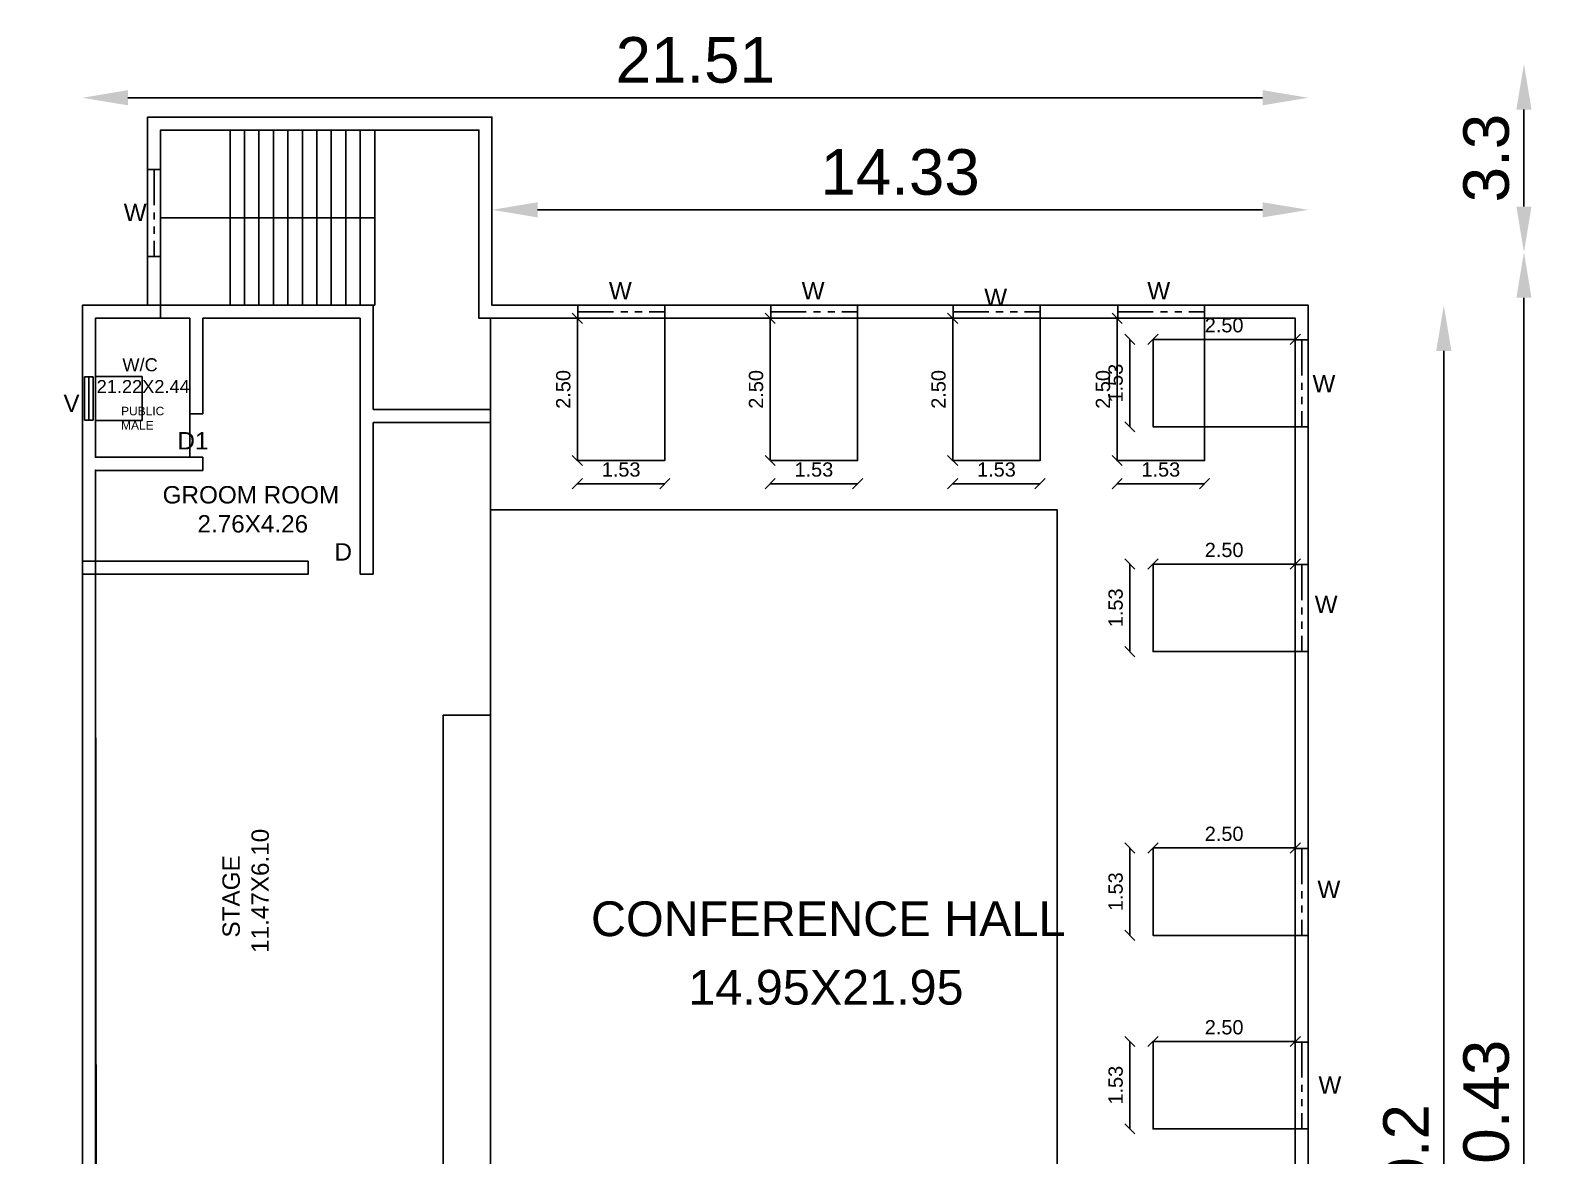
# Model space of a CAD drawing. Header units: metres. Extents: x 0 to 184, y 0 to 104.
# Drawn here: x 28.71 to 55.29, y 49.78 to 69.52 of the extents above; entities that cross this region are included whole.
import ezdxf

# ---------------------------------------------------------------- set-up
doc = ezdxf.new("R2010")
doc.units = ezdxf.units.M
doc.linetypes.add('ACAD_ISO08W100', pattern=[36, 24, -3, 6, -3])
doc.linetypes.add('PHANTOM2', pattern=[1.25, 0.625, -0.125, 0.125, -0.125, 0.125, -0.125])
for name, color, linetype in [('BLK_1_FLR_1_BLT_UP_AREA', 1, 'Continuous'), ('BLK_1_FLR_1_CARPET_AREA', 117, 'Continuous'), ('BLK_1_FLR_1_REGULAR_ROOM_1', 117, 'Continuous'), ('BLK_1_FLR_1_ROOM_1_LIGHT_VENTILATION_1', 140, 'Continuous'), ('BLK_1_FLR_1_WASH', 2, 'Continuous'), ('BLK_1_FLR_1_WATER_CLOSET', 213, 'Continuous'), ('SEATING_AREA', 1, 'Continuous')]:
    doc.layers.add(name, color=color, linetype=linetype)
doc.styles.get("Standard").update_dxf_attribs({"font": 'arial.ttf', "height": 0.35})
doc.dimstyles.new('ISO-25', dxfattribs={"dimtxt": 0.8, "dimasz": 0.8, "dimexe": 1.25, "dimexo": 0.625, "dimgap": 0.25, "dimtad": 1, "dimdsep": 46, "dimtxsty": 'Standard', "dimcen": 2.5, "dimse1": 1, "dimse2": 1, "dimadec": 0, "dimazin": 0, "dimtfac": 1, "dimtmove": 0, "dimatfit": 3, "dimfxl": 0, "dimarcsym": 0})
doc.dimstyles.new('SAR', dxfattribs={"dimtxt": 0.25, "dimasz": 0.18, "dimexe": 0.18, "dimexo": 0.0625, "dimgap": 0.12, "dimtad": 1, "dimzin": 0, "dimdsep": 46, "dimtxsty": 'Standard', "dimblk": 'OBLIQUE', "dimcen": 0.09, "dimse1": 1, "dimse2": 1, "dimadec": 0, "dimazin": 0, "dimtfac": 1, "dimtofl": 0, "dimtmove": 0, "dimatfit": 3, "dimldrblk": 'OBLIQUE', "dimfxl": 0, "dimtolj": 1, "dimtzin": 0, "dimarcsym": 0})

# ---------------------------------------------------------------- blocks, each defined once
blk = doc.blocks.new('_Oblique')
at = {"color": 0, "linetype": 'ByBlock', "lineweight": -2}
blk.add_line((-0.5, -0.5), (0.5, 0.5), dxfattribs=at)
blk = doc.blocks.new('*D29')
at = {"layer": 'BLK_1_FLR_1_ROOM_1_LIGHT_VENTILATION_1', "color": 0, "lineweight": -2}
blk.add_line((50.908, 64.098), (48.412, 64.098), dxfattribs=at)
at = {"layer": 'Defpoints', "color": 0}
for p in [(48.412, 64.098), (48.412, 64.098), (50.908, 64.098)]:
    blk.add_point(p, dxfattribs=at)
at = {"layer": 'BLK_1_FLR_1_ROOM_1_LIGHT_VENTILATION_1', "color": 0, "lineweight": -2, "xscale": 0.18, "yscale": 0.18, "zscale": 0.18, "rotation": 180}
blk.add_blockref('_Oblique', (48.412, 64.098), dxfattribs=at)
at = {"layer": 'BLK_1_FLR_1_ROOM_1_LIGHT_VENTILATION_1', "color": 0, "lineweight": -2, "xscale": 0.18, "yscale": 0.18, "zscale": 0.18}
blk.add_blockref('_Oblique', (50.908, 64.098), dxfattribs=at)
at = {"layer": 'BLK_1_FLR_1_ROOM_1_LIGHT_VENTILATION_1', "color": 0, "insert": (49.66, 64.345), "char_height": 0.25, "attachment_point": 5}
blk.add_mtext('\\A1;2.50', dxfattribs=at)
blk = doc.blocks.new('*D30')
at = {"layer": 'BLK_1_FLR_1_ROOM_1_LIGHT_VENTILATION_1', "color": 0, "lineweight": -2}
blk.add_line((48.005, 64.098), (48.005, 62.564), dxfattribs=at)
at = {"layer": 'Defpoints', "color": 0}
for p in [(48.412, 64.098), (48.005, 62.564), (48.412, 62.564)]:
    blk.add_point(p, dxfattribs=at)
at = {"layer": 'BLK_1_FLR_1_ROOM_1_LIGHT_VENTILATION_1', "color": 0, "lineweight": -2, "xscale": 0.18, "yscale": 0.18, "zscale": 0.18}
for p, rotation in [((48.005, 64.098), 90), ((48.005, 62.564), 270)]:
    blk.add_blockref('_Oblique', p, dxfattribs=dict(at, rotation=rotation))
at = {"layer": 'BLK_1_FLR_1_ROOM_1_LIGHT_VENTILATION_1', "color": 0, "insert": (47.757, 63.331), "char_height": 0.25, "attachment_point": 5, "rotation": 90}
blk.add_mtext('\\A1;1.53', dxfattribs=at)
blk = doc.blocks.new('*D31')
at = {"layer": 'BLK_1_FLR_1_ROOM_1_LIGHT_VENTILATION_1', "color": 0, "lineweight": -2}
blk.add_line((50.908, 60.156), (48.412, 60.156), dxfattribs=at)
at = {"layer": 'Defpoints', "color": 0}
for p in [(48.412, 60.156), (48.412, 60.156), (50.908, 60.156)]:
    blk.add_point(p, dxfattribs=at)
at = {"layer": 'BLK_1_FLR_1_ROOM_1_LIGHT_VENTILATION_1', "color": 0, "lineweight": -2, "xscale": 0.18, "yscale": 0.18, "zscale": 0.18, "rotation": 180}
blk.add_blockref('_Oblique', (48.412, 60.156), dxfattribs=at)
at = {"layer": 'BLK_1_FLR_1_ROOM_1_LIGHT_VENTILATION_1', "color": 0, "lineweight": -2, "xscale": 0.18, "yscale": 0.18, "zscale": 0.18}
blk.add_blockref('_Oblique', (50.908, 60.156), dxfattribs=at)
at = {"layer": 'BLK_1_FLR_1_ROOM_1_LIGHT_VENTILATION_1', "color": 0, "insert": (49.66, 60.403), "char_height": 0.25, "attachment_point": 5}
blk.add_mtext('\\A1;2.50', dxfattribs=at)
blk = doc.blocks.new('*D32')
at = {"layer": 'BLK_1_FLR_1_ROOM_1_LIGHT_VENTILATION_1', "color": 0, "lineweight": -2}
blk.add_line((48.005, 60.156), (48.005, 58.622), dxfattribs=at)
at = {"layer": 'Defpoints', "color": 0}
for p in [(48.412, 60.156), (48.005, 58.622), (48.412, 58.622)]:
    blk.add_point(p, dxfattribs=at)
at = {"layer": 'BLK_1_FLR_1_ROOM_1_LIGHT_VENTILATION_1', "color": 0, "lineweight": -2, "xscale": 0.18, "yscale": 0.18, "zscale": 0.18}
for p, rotation in [((48.005, 60.156), 90), ((48.005, 58.622), 270)]:
    blk.add_blockref('_Oblique', p, dxfattribs=dict(at, rotation=rotation))
at = {"layer": 'BLK_1_FLR_1_ROOM_1_LIGHT_VENTILATION_1', "color": 0, "insert": (47.757, 59.389), "char_height": 0.25, "attachment_point": 5, "rotation": 90}
blk.add_mtext('\\A1;1.53', dxfattribs=at)
blk = doc.blocks.new('*D33')
at = {"layer": 'BLK_1_FLR_1_ROOM_1_LIGHT_VENTILATION_1', "color": 0, "lineweight": -2}
blk.add_line((50.908, 55.176), (48.412, 55.176), dxfattribs=at)
at = {"layer": 'Defpoints', "color": 0}
for p in [(48.412, 55.176), (48.412, 55.176), (50.908, 55.176)]:
    blk.add_point(p, dxfattribs=at)
at = {"layer": 'BLK_1_FLR_1_ROOM_1_LIGHT_VENTILATION_1', "color": 0, "lineweight": -2, "xscale": 0.18, "yscale": 0.18, "zscale": 0.18, "rotation": 180}
blk.add_blockref('_Oblique', (48.412, 55.176), dxfattribs=at)
at = {"layer": 'BLK_1_FLR_1_ROOM_1_LIGHT_VENTILATION_1', "color": 0, "lineweight": -2, "xscale": 0.18, "yscale": 0.18, "zscale": 0.18}
blk.add_blockref('_Oblique', (50.908, 55.176), dxfattribs=at)
at = {"layer": 'BLK_1_FLR_1_ROOM_1_LIGHT_VENTILATION_1', "color": 0, "insert": (49.66, 55.423), "char_height": 0.25, "attachment_point": 5}
blk.add_mtext('\\A1;2.50', dxfattribs=at)
blk = doc.blocks.new('*D34')
at = {"layer": 'BLK_1_FLR_1_ROOM_1_LIGHT_VENTILATION_1', "color": 0, "lineweight": -2}
blk.add_line((48.005, 55.176), (48.005, 53.642), dxfattribs=at)
at = {"layer": 'Defpoints', "color": 0}
for p in [(48.412, 55.176), (48.005, 53.642), (48.412, 53.642)]:
    blk.add_point(p, dxfattribs=at)
at = {"layer": 'BLK_1_FLR_1_ROOM_1_LIGHT_VENTILATION_1', "color": 0, "lineweight": -2, "xscale": 0.18, "yscale": 0.18, "zscale": 0.18}
for p, rotation in [((48.005, 55.176), 90), ((48.005, 53.642), 270)]:
    blk.add_blockref('_Oblique', p, dxfattribs=dict(at, rotation=rotation))
at = {"layer": 'BLK_1_FLR_1_ROOM_1_LIGHT_VENTILATION_1', "color": 0, "insert": (47.757, 54.409), "char_height": 0.25, "attachment_point": 5, "rotation": 90}
blk.add_mtext('\\A1;1.53', dxfattribs=at)
blk = doc.blocks.new('*D35')
at = {"layer": 'BLK_1_FLR_1_ROOM_1_LIGHT_VENTILATION_1', "color": 0, "lineweight": -2}
blk.add_line((50.908, 51.781), (48.412, 51.781), dxfattribs=at)
at = {"layer": 'Defpoints', "color": 0}
for p in [(48.412, 51.781), (48.412, 51.781), (50.908, 51.781)]:
    blk.add_point(p, dxfattribs=at)
at = {"layer": 'BLK_1_FLR_1_ROOM_1_LIGHT_VENTILATION_1', "color": 0, "lineweight": -2, "xscale": 0.18, "yscale": 0.18, "zscale": 0.18, "rotation": 180}
blk.add_blockref('_Oblique', (48.412, 51.781), dxfattribs=at)
at = {"layer": 'BLK_1_FLR_1_ROOM_1_LIGHT_VENTILATION_1', "color": 0, "lineweight": -2, "xscale": 0.18, "yscale": 0.18, "zscale": 0.18}
blk.add_blockref('_Oblique', (50.908, 51.781), dxfattribs=at)
at = {"layer": 'BLK_1_FLR_1_ROOM_1_LIGHT_VENTILATION_1', "color": 0, "insert": (49.66, 52.029), "char_height": 0.25, "attachment_point": 5}
blk.add_mtext('\\A1;2.50', dxfattribs=at)
blk = doc.blocks.new('*D36')
at = {"layer": 'BLK_1_FLR_1_ROOM_1_LIGHT_VENTILATION_1', "color": 0, "lineweight": -2}
blk.add_line((48.005, 51.781), (48.005, 50.248), dxfattribs=at)
at = {"layer": 'Defpoints', "color": 0}
for p in [(48.412, 51.781), (48.005, 50.248), (48.412, 50.248)]:
    blk.add_point(p, dxfattribs=at)
at = {"layer": 'BLK_1_FLR_1_ROOM_1_LIGHT_VENTILATION_1', "color": 0, "lineweight": -2, "xscale": 0.18, "yscale": 0.18, "zscale": 0.18}
for p, rotation in [((48.005, 51.781), 90), ((48.005, 50.248), 270)]:
    blk.add_blockref('_Oblique', p, dxfattribs=dict(at, rotation=rotation))
at = {"layer": 'BLK_1_FLR_1_ROOM_1_LIGHT_VENTILATION_1', "color": 0, "insert": (47.757, 51.014), "char_height": 0.25, "attachment_point": 5, "rotation": 90}
blk.add_mtext('\\A1;1.53', dxfattribs=at)
blk = doc.blocks.new('*D39')
at = {"layer": 'BLK_1_FLR_1_ROOM_1_LIGHT_VENTILATION_1', "color": 0, "lineweight": -2}
blk.add_line((44.897, 64.468), (44.897, 61.973), dxfattribs=at)
at = {"layer": 'Defpoints', "color": 0}
for p in [(44.897, 64.468), (44.897, 61.973), (44.897, 61.973)]:
    blk.add_point(p, dxfattribs=at)
at = {"layer": 'BLK_1_FLR_1_ROOM_1_LIGHT_VENTILATION_1', "color": 0, "lineweight": -2, "xscale": 0.18, "yscale": 0.18, "zscale": 0.18}
for p, rotation in [((44.897, 64.468), 90), ((44.897, 61.973), 270)]:
    blk.add_blockref('_Oblique', p, dxfattribs=dict(at, rotation=rotation))
at = {"layer": 'BLK_1_FLR_1_ROOM_1_LIGHT_VENTILATION_1', "color": 0, "insert": (44.649, 63.221), "char_height": 0.25, "attachment_point": 5, "rotation": 90}
blk.add_mtext('\\A1;2.50', dxfattribs=at)
blk = doc.blocks.new('*D40')
at = {"layer": 'BLK_1_FLR_1_ROOM_1_LIGHT_VENTILATION_1', "color": 0, "lineweight": -2}
blk.add_line((44.897, 61.566), (46.43, 61.566), dxfattribs=at)
at = {"layer": 'Defpoints', "color": 0}
for p in [(44.897, 61.973), (46.43, 61.973), (46.43, 61.566)]:
    blk.add_point(p, dxfattribs=at)
at = {"layer": 'BLK_1_FLR_1_ROOM_1_LIGHT_VENTILATION_1', "color": 0, "lineweight": -2, "xscale": 0.18, "yscale": 0.18, "zscale": 0.18, "rotation": 180}
blk.add_blockref('_Oblique', (44.897, 61.566), dxfattribs=at)
at = {"layer": 'BLK_1_FLR_1_ROOM_1_LIGHT_VENTILATION_1', "color": 0, "lineweight": -2, "xscale": 0.18, "yscale": 0.18, "zscale": 0.18}
blk.add_blockref('_Oblique', (46.43, 61.566), dxfattribs=at)
at = {"layer": 'BLK_1_FLR_1_ROOM_1_LIGHT_VENTILATION_1', "color": 0, "insert": (45.664, 61.814), "char_height": 0.25, "attachment_point": 5}
blk.add_mtext('\\A1;1.53', dxfattribs=at)
blk = doc.blocks.new('*D41')
at = {"layer": 'BLK_1_FLR_1_ROOM_1_LIGHT_VENTILATION_1', "color": 0, "lineweight": -2}
blk.add_line((47.783, 64.468), (47.783, 61.973), dxfattribs=at)
at = {"layer": 'Defpoints', "color": 0}
for p in [(47.783, 64.468), (47.783, 61.973), (47.783, 61.973)]:
    blk.add_point(p, dxfattribs=at)
at = {"layer": 'BLK_1_FLR_1_ROOM_1_LIGHT_VENTILATION_1', "color": 0, "lineweight": -2, "xscale": 0.18, "yscale": 0.18, "zscale": 0.18}
for p, rotation in [((47.783, 64.468), 90), ((47.783, 61.973), 270)]:
    blk.add_blockref('_Oblique', p, dxfattribs=dict(at, rotation=rotation))
at = {"layer": 'BLK_1_FLR_1_ROOM_1_LIGHT_VENTILATION_1', "color": 0, "insert": (47.535, 63.221), "char_height": 0.25, "attachment_point": 5, "rotation": 90}
blk.add_mtext('\\A1;2.50', dxfattribs=at)
blk = doc.blocks.new('*D42')
at = {"layer": 'BLK_1_FLR_1_ROOM_1_LIGHT_VENTILATION_1', "color": 0, "lineweight": -2}
blk.add_line((47.783, 61.566), (49.316, 61.566), dxfattribs=at)
at = {"layer": 'Defpoints', "color": 0}
for p in [(47.783, 61.973), (49.316, 61.973), (49.316, 61.566)]:
    blk.add_point(p, dxfattribs=at)
at = {"layer": 'BLK_1_FLR_1_ROOM_1_LIGHT_VENTILATION_1', "color": 0, "lineweight": -2, "xscale": 0.18, "yscale": 0.18, "zscale": 0.18, "rotation": 180}
blk.add_blockref('_Oblique', (47.783, 61.566), dxfattribs=at)
at = {"layer": 'BLK_1_FLR_1_ROOM_1_LIGHT_VENTILATION_1', "color": 0, "lineweight": -2, "xscale": 0.18, "yscale": 0.18, "zscale": 0.18}
blk.add_blockref('_Oblique', (49.316, 61.566), dxfattribs=at)
at = {"layer": 'BLK_1_FLR_1_ROOM_1_LIGHT_VENTILATION_1', "color": 0, "insert": (48.549, 61.814), "char_height": 0.25, "attachment_point": 5}
blk.add_mtext('\\A1;1.53', dxfattribs=at)
blk = doc.blocks.new('*D43')
at = {"layer": 'BLK_1_FLR_1_ROOM_1_LIGHT_VENTILATION_1', "color": 0, "lineweight": -2}
blk.add_line((41.693, 64.468), (41.693, 61.973), dxfattribs=at)
at = {"layer": 'Defpoints', "color": 0}
for p in [(41.693, 64.468), (41.693, 61.973), (41.693, 61.973)]:
    blk.add_point(p, dxfattribs=at)
at = {"layer": 'BLK_1_FLR_1_ROOM_1_LIGHT_VENTILATION_1', "color": 0, "lineweight": -2, "xscale": 0.18, "yscale": 0.18, "zscale": 0.18}
for p, rotation in [((41.693, 64.468), 90), ((41.693, 61.973), 270)]:
    blk.add_blockref('_Oblique', p, dxfattribs=dict(at, rotation=rotation))
at = {"layer": 'BLK_1_FLR_1_ROOM_1_LIGHT_VENTILATION_1', "color": 0, "insert": (41.446, 63.221), "char_height": 0.25, "attachment_point": 5, "rotation": 90}
blk.add_mtext('\\A1;2.50', dxfattribs=at)
blk = doc.blocks.new('*D44')
at = {"layer": 'BLK_1_FLR_1_ROOM_1_LIGHT_VENTILATION_1', "color": 0, "lineweight": -2}
blk.add_line((41.693, 61.566), (43.227, 61.566), dxfattribs=at)
at = {"layer": 'Defpoints', "color": 0}
for p in [(41.693, 61.973), (43.227, 61.973), (43.227, 61.566)]:
    blk.add_point(p, dxfattribs=at)
at = {"layer": 'BLK_1_FLR_1_ROOM_1_LIGHT_VENTILATION_1', "color": 0, "lineweight": -2, "xscale": 0.18, "yscale": 0.18, "zscale": 0.18, "rotation": 180}
blk.add_blockref('_Oblique', (41.693, 61.566), dxfattribs=at)
at = {"layer": 'BLK_1_FLR_1_ROOM_1_LIGHT_VENTILATION_1', "color": 0, "lineweight": -2, "xscale": 0.18, "yscale": 0.18, "zscale": 0.18}
blk.add_blockref('_Oblique', (43.227, 61.566), dxfattribs=at)
at = {"layer": 'BLK_1_FLR_1_ROOM_1_LIGHT_VENTILATION_1', "color": 0, "insert": (42.46, 61.814), "char_height": 0.25, "attachment_point": 5}
blk.add_mtext('\\A1;1.53', dxfattribs=at)
blk = doc.blocks.new('*D45')
at = {"layer": 'BLK_1_FLR_1_ROOM_1_LIGHT_VENTILATION_1', "color": 0, "lineweight": -2}
blk.add_line((38.31, 64.468), (38.31, 61.973), dxfattribs=at)
at = {"layer": 'Defpoints', "color": 0}
for p in [(38.31, 64.468), (38.31, 61.973), (38.31, 61.973)]:
    blk.add_point(p, dxfattribs=at)
at = {"layer": 'BLK_1_FLR_1_ROOM_1_LIGHT_VENTILATION_1', "color": 0, "lineweight": -2, "xscale": 0.18, "yscale": 0.18, "zscale": 0.18}
for p, rotation in [((38.31, 64.468), 90), ((38.31, 61.973), 270)]:
    blk.add_blockref('_Oblique', p, dxfattribs=dict(at, rotation=rotation))
at = {"layer": 'BLK_1_FLR_1_ROOM_1_LIGHT_VENTILATION_1', "color": 0, "insert": (38.063, 63.221), "char_height": 0.25, "attachment_point": 5, "rotation": 90}
blk.add_mtext('\\A1;2.50', dxfattribs=at)
blk = doc.blocks.new('*D46')
at = {"layer": 'BLK_1_FLR_1_ROOM_1_LIGHT_VENTILATION_1', "color": 0, "lineweight": -2}
blk.add_line((38.31, 61.566), (39.844, 61.566), dxfattribs=at)
at = {"layer": 'Defpoints', "color": 0}
for p in [(38.31, 61.973), (39.844, 61.973), (39.844, 61.566)]:
    blk.add_point(p, dxfattribs=at)
at = {"layer": 'BLK_1_FLR_1_ROOM_1_LIGHT_VENTILATION_1', "color": 0, "lineweight": -2, "xscale": 0.18, "yscale": 0.18, "zscale": 0.18, "rotation": 180}
blk.add_blockref('_Oblique', (38.31, 61.566), dxfattribs=at)
at = {"layer": 'BLK_1_FLR_1_ROOM_1_LIGHT_VENTILATION_1', "color": 0, "lineweight": -2, "xscale": 0.18, "yscale": 0.18, "zscale": 0.18}
blk.add_blockref('_Oblique', (39.844, 61.566), dxfattribs=at)
at = {"layer": 'BLK_1_FLR_1_ROOM_1_LIGHT_VENTILATION_1', "color": 0, "insert": (39.077, 61.814), "char_height": 0.25, "attachment_point": 5}
blk.add_mtext('\\A1;1.53', dxfattribs=at)
blk = doc.blocks.new('*D108')
at = {"color": 0, "lineweight": -2}
blk.add_line((30.422, 68.337), (50.336, 68.337), dxfattribs=at)
at = {"color": 0}
for points in [[(30.422, 68.471), (30.422, 68.204), (29.622, 68.337)], [(50.336, 68.471), (50.336, 68.204), (51.136, 68.337)]]:
    blk.add_solid(points, dxfattribs=at)
at = {"layer": 'Defpoints', "color": 0}
for p in [(51.136, 68.337), (29.622, 64.696), (51.136, 64.696)]:
    blk.add_point(p, dxfattribs=at)
at = {"color": 0, "insert": (40.379, 68.996), "char_height": 0.8, "attachment_point": 5}
blk.add_mtext('21.51', dxfattribs=at)
blk = doc.blocks.new('*D109')
at = {"color": 0, "lineweight": -2}
blk.add_line((53.516, 63.896), (53.516, 35.296), dxfattribs=at)
at = {"color": 0}
for points in [[(53.382, 63.896), (53.649, 63.896), (53.516, 64.696)], [(53.382, 35.296), (53.649, 35.296), (53.516, 34.496)]]:
    blk.add_solid(points, dxfattribs=at)
at = {"layer": 'Defpoints', "color": 0}
for p in [(51.136, 64.696), (51.136, 34.496), (53.516, 34.496)]:
    blk.add_point(p, dxfattribs=at)
at = {"color": 0, "insert": (52.857, 49.596), "char_height": 0.8, "attachment_point": 5, "rotation": 90}
blk.add_mtext('30.2', dxfattribs=at)
blk = doc.blocks.new('*D110')
at = {"color": 0, "lineweight": -2}
blk.add_line((37.611, 66.371), (50.336, 66.371), dxfattribs=at)
at = {"color": 0}
for points in [[(37.611, 66.504), (37.611, 66.238), (36.811, 66.371)], [(50.336, 66.504), (50.336, 66.238), (51.136, 66.371)]]:
    blk.add_solid(points, dxfattribs=at)
at = {"layer": 'Defpoints', "color": 0}
for p in [(51.136, 66.371), (36.811, 64.696), (51.136, 64.696)]:
    blk.add_point(p, dxfattribs=at)
at = {"color": 0, "insert": (43.973, 67.03), "char_height": 0.8, "attachment_point": 5}
blk.add_mtext('14.33', dxfattribs=at)
blk = doc.blocks.new('*D113')
at = {"color": 0, "lineweight": -2}
blk.add_line((54.922, 64.828), (54.922, 35.998), dxfattribs=at)
at = {"color": 0}
for points in [[(54.789, 64.828), (55.055, 64.828), (54.922, 65.628)], [(54.789, 35.998), (55.055, 35.998), (54.922, 35.198)]]:
    blk.add_solid(points, dxfattribs=at)
at = {"layer": 'Defpoints', "color": 0}
for p in [(56.609, 65.628), (54.922, 35.198), (56.609, 35.198)]:
    blk.add_point(p, dxfattribs=at)
at = {"color": 0, "insert": (54.263, 50.413), "char_height": 0.8, "attachment_point": 5, "rotation": 90}
blk.add_mtext('30.43', dxfattribs=at)
blk = doc.blocks.new('*D116')
at = {"color": 0, "lineweight": -2}
blk.add_line((54.922, 68.13), (54.922, 66.428), dxfattribs=at)
at = {"color": 0}
for points in [[(54.789, 68.13), (55.055, 68.13), (54.922, 68.93)], [(54.789, 66.428), (55.055, 66.428), (54.922, 65.628)]]:
    blk.add_solid(points, dxfattribs=at)
at = {"layer": 'Defpoints', "color": 0}
for p in [(57.693, 68.93), (54.922, 65.628), (57.693, 65.628)]:
    blk.add_point(p, dxfattribs=at)
at = {"color": 0, "insert": (54.263, 67.279), "char_height": 0.8, "attachment_point": 5, "rotation": 90}
blk.add_mtext('3.3', dxfattribs=at)

msp = doc.modelspace()

# ---------------------------------------------------------------- linework, layer by layer
at = {"color": 7, "lineweight": 25}
for p, q in [((30.76538, 64.69624), (30.76538, 67.99824)), ((30.76538, 67.99824), (36.81058, 67.99824)), ((36.81058, 67.99824), (36.81058, 64.69624)), ((30.99398, 64.69624), (30.99398, 67.76964)), ((30.99398, 67.76964), (36.58198, 67.76964)), ((32.21318, 64.69624), (32.21318, 67.76964)), ((32.21318, 64.69624), (32.21318, 67.76964)), ((32.46718, 64.69624), (32.46718, 67.76964)), ((32.72118, 64.69624), (32.72118, 67.76964)), ((32.97518, 64.69624), (32.97518, 67.76964)), ((33.22918, 64.69624), (33.22918, 67.76964)), ((33.48318, 64.69624), (33.48318, 67.76964)), ((33.73718, 64.69624), (33.73718, 67.76964)), ((33.99118, 64.69624), (33.99118, 67.76964)), ((34.24518, 64.69624), (34.24518, 67.76964)), ((34.49918, 64.69624), (34.49918, 67.76964)), ((34.75318, 64.69624), (34.75318, 67.76964)), ((36.58198, 67.76964), (36.58198, 64.46764)), ((30.76593, 67.07669), (30.99453, 67.07669)), ((30.99398, 66.23294), (34.75318, 66.23294)), ((30.99453, 65.55269), (30.76593, 65.55269)), ((34.75318, 64.69624), (29.62238, 64.69624)), ((29.62238, 64.69624), (29.62238, 56.92384)), ((34.72778, 64.69624), (34.72778, 62.86744)), ((39.96081, 64.69624), (36.81058, 64.69624)), ((38.31951, 64.46764), (38.31951, 64.69624)), ((39.84351, 64.69624), (39.84351, 64.46764)), ((51.13618, 64.69624), (39.96081, 64.69624)), ((41.70263, 64.46764), (41.70263, 64.69624)), ((43.22663, 64.69624), (43.22663, 64.46764)), ((44.90634, 64.46838), (44.90634, 64.69698)), ((46.43034, 64.69698), (46.43034, 64.46838)), ((47.79204, 64.46838), (47.79204, 64.69698)), ((49.31604, 64.69698), (49.31604, 64.46838)), ((51.13618, 53.79862), (51.13618, 64.69624)), ((31.50673, 64.46764), (29.85098, 64.46764)), ((29.85098, 64.46764), (29.85098, 62.02924)), ((31.50673, 64.46764), (31.50673, 62.79155)), ((34.49918, 64.46764), (31.73533, 64.46764)), ((31.73533, 64.46764), (31.73533, 62.79155)), ((34.49918, 64.46764), (34.49918, 59.97674)), ((39.96081, 64.46764), (36.58198, 64.46764)), ((50.90758, 64.46764), (39.96081, 64.46764)), ((50.90758, 53.6033), (50.90758, 64.46764)), ((50.90758, 64.08826), (51.13618, 64.08826)), ((29.65715, 62.68041), (29.65715, 63.44241)), ((29.65715, 63.44241), (29.80955, 63.44241)), ((29.80955, 63.44241), (29.80955, 62.68041)), ((31.73533, 62.79155), (31.50673, 62.79155)), ((34.72778, 62.86744), (36.78518, 62.86744)), ((36.78518, 62.86744), (36.78518, 62.63884)), ((29.80955, 62.68041), (29.65715, 62.68041)), ((34.72778, 62.63884), (36.78518, 62.63884)), ((34.72778, 62.63884), (34.72778, 59.97674)), ((36.78518, 62.63884), (36.78518, 57.5045)), ((51.13618, 62.56426), (50.90758, 62.56426)), ((31.73533, 62.02924), (29.85098, 62.02924)), ((31.73533, 62.02924), (31.73533, 61.80064)), ((29.85098, 61.80549), (29.85098, 50.82715)), ((31.73533, 61.80064), (29.85098, 61.80064)), ((29.85098, 61.80064), (29.85098, 61.57204)), ((29.62238, 60.20534), (33.58381, 60.20534)), ((33.58381, 59.97674), (33.58381, 60.20534)), ((50.90758, 60.14621), (51.13618, 60.14621)), ((29.62238, 59.97674), (33.58381, 59.97674)), ((34.49918, 59.97674), (34.72778, 59.97674)), ((51.13618, 58.62221), (50.90758, 58.62221)), ((35.95519, 48.21095), (35.95504, 57.5045)), ((35.95504, 57.5045), (36.78518, 57.5045)), ((29.62238, 56.92384), (29.62238, 44.47784)), ((29.62238, 55.76856), (29.62238, 54.08953)), ((50.90758, 55.1664), (51.13618, 55.1664)), ((50.90758, 42.52143), (50.90758, 53.79862)), ((51.13618, 38.71209), (51.13618, 53.79862)), ((51.13618, 53.6424), (50.90758, 53.6424)), ((50.90758, 51.77178), (51.13618, 51.77178)), ((29.85098, 50.82715), (29.85624, 48.50994)), ((51.13618, 50.24778), (50.90758, 50.24778))]:
    msp.add_line(p, q, dxfattribs=at)
at = {"color": 7, "linetype": 'PHANTOM2', "lineweight": 25}
for p, q in [((30.88023, 67.07669), (30.88023, 65.55269)), ((38.31951, 64.58194), (39.84351, 64.58194)), ((41.70263, 64.58194), (43.22663, 64.58194)), ((44.90634, 64.58268), (46.43034, 64.58268)), ((47.79204, 64.58268), (49.31604, 64.58268)), ((51.02188, 64.08826), (51.02188, 62.56426)), ((51.02188, 60.14621), (51.02188, 58.62221)), ((51.02188, 55.1664), (51.02188, 53.6424)), ((51.02188, 51.77178), (51.02188, 50.24778))]:
    msp.add_line(p, q, dxfattribs=at)
at = {"color": 7, "linetype": 'ACAD_ISO08W100', "lineweight": 25}
msp.add_line((29.73335, 63.44241), (29.73335, 62.68041), dxfattribs=at)
at = {"layer": 'BLK_1_FLR_1_BLT_UP_AREA', "color": 11}
msp.add_lwpolyline([(30.76538, 67.99824), (30.76538, 64.69624), (29.62238, 64.69624), (29.62238, 44.47784), (28.70798, 44.47784), (28.70798, 40.71864), (29.62238, 40.71864), (29.62238, 34.26704), (47.85958, 34.26704), (47.85958, 34.49564), (51.13618, 34.49564), (51.13618, 64.69624), (36.81058, 64.69624), (36.81058, 67.99824)], close=True, dxfattribs=at)
at = {"layer": 'BLK_1_FLR_1_CARPET_AREA', "color": 11}
msp.add_lwpolyline([(50.90758, 39.62583), (50.90758, 64.46764), (36.58198, 64.46764), (36.58198, 67.76964), (30.99398, 67.76964), (30.99398, 64.46764), (29.85098, 64.46764), (29.85098, 62.02924), (31.73533, 62.02924), (31.73533, 61.80064), (29.85098, 61.80549), (29.85098, 60.20534), (33.58381, 60.20534), (33.58381, 59.97674), (29.85098, 59.97674), (29.86201, 48.50994)], dxfattribs=at)
at = {"layer": 'BLK_1_FLR_1_REGULAR_ROOM_1', "color": 2}
msp.add_lwpolyline([(50.90758, 64.46764), (36.78518, 64.46764), (36.78518, 44.84635), (50.90758, 44.84635)], close=True, dxfattribs=at)
at = {"layer": 'BLK_1_FLR_1_ROOM_1_LIGHT_VENTILATION_1', "color": 232}
for points in [[(38.31017, 64.46838), (39.84351, 64.46838), (39.84351, 61.9731), (38.31017, 61.9731)], [(41.6933, 64.46838), (43.22663, 64.46838), (43.22663, 61.9731), (41.6933, 61.9731)], [(44.89701, 64.46838), (46.43034, 64.46838), (46.43034, 61.9731), (44.89701, 61.9731)], [(47.78271, 64.46838), (49.31604, 64.46838), (49.31604, 61.9731), (47.78271, 61.9731)], [(50.90758, 64.09759), (50.90758, 62.56426), (48.41231, 62.56426), (48.41231, 64.09759)], [(50.90758, 60.15554), (50.90758, 58.62221), (48.41231, 58.62221), (48.41231, 60.15554)], [(50.90758, 55.17573), (50.90758, 53.6424), (48.41231, 53.6424), (48.41231, 55.17573)], [(50.90758, 51.78112), (50.90758, 50.24778), (48.41231, 50.24778), (48.41231, 51.78112)]]:
    msp.add_lwpolyline(points, close=True, dxfattribs=at)
at = {"layer": 'BLK_1_FLR_1_WASH', "color": 60}
msp.add_lwpolyline([(30.67063, 63.44504), (29.85098, 63.44504), (29.85098, 62.6724), (30.67063, 62.6724)], close=True, dxfattribs=at)
at = {"layer": 'BLK_1_FLR_1_WASH', "color": 55}
msp.add_lwpolyline([(30.67063, 63.44504), (29.85098, 63.44504), (29.85098, 62.6724), (30.67063, 62.6724)], close=True, dxfattribs=at)
at = {"layer": 'BLK_1_FLR_1_WATER_CLOSET', "color": 1}
msp.add_lwpolyline([(31.50673, 64.46764), (29.85098, 64.46764), (29.85098, 62.02924), (31.50673, 62.02924)], close=True, dxfattribs=at)
at = {"layer": 'SEATING_AREA', "color": 1}
msp.add_lwpolyline([(36.78518, 61.11033), (46.72704, 61.11033), (46.72704, 44.84635), (36.78518, 44.84635)], close=True, dxfattribs=at)

# ---------------------------------------------------------------- texts
at = {"color": 7, "lineweight": 25}
for s, height, p in [('W', 0.3048, (30.34821, 66.17222)), ('W', 0.3048, (38.86274, 64.79949)), ('W', 0.3048, (42.24587, 64.79949)), ('W', 0.3048, (45.4502, 64.68592)), ('W', 0.3048, (48.31139, 64.79949)), ('     W/C', 0.2286, (29.88084, 63.53857)), ('21.22X2.44', 0.2286, (29.87289, 63.15663)), ('W', 0.3048, (51.21087, 63.17114)), ('V', 0.3048, (29.28982, 62.82593)), ('D1', 0.3048, (31.29064, 62.1675)), ('GROOM ROOM', 0.3048, (31.03052, 61.2196)), ('     2.76X4.26', 0.3048, (31.05089, 60.71036)), ('D', 0.3048, (34.04689, 60.21829)), ('W', 0.3048, (51.24982, 59.29748)), ('W', 0.3048, (51.29774, 54.29581)), ('   CONFERENCE HALL', 0.6096, (37.83805, 53.62898)), ('14.95X21.95', 0.6096, (40.25772, 52.42797)), ('W', 0.3048, (51.31575, 50.86551))]:
    msp.add_text(s, height=height, dxfattribs=at).set_placement(p)
for s, p in [('11.47X6.10', (32.89426, 53.33412)), ('  STAGE', (32.38502, 53.3678))]:
    msp.add_text(s, height=0.3048, rotation=90, dxfattribs=at).set_placement(p)
at = {"layer": 'BLK_1_FLR_1_WATER_CLOSET', "color": 1, "insert": (30.30177, 62.91569), "char_height": 0.15, "attachment_point": 1}
msp.add_mtext_dynamic_manual_height_columns('PUBLIC  MALE', width=0.482373, gutter_width=45, heights=[0], dxfattribs=at)

# ---------------------------------------------------------------- dimensions: what is measured, and where the dimension line sits
for base, p1, picture, middle in [((51.13618, 68.33722), (29.62238, 64.69624), '*D108', (40.37928, 68.99568)), ((51.13618, 66.3711), (36.81058, 64.69624), '*D110', (43.97338, 67.02983))]:
    dim = msp.add_linear_dim(base=base, p1=p1, p2=(51.13618, 64.69624), dimstyle='ISO-25')
    dim.commit()
    dim.dimension.update_dxf_attribs({"geometry": picture, "text_midpoint": middle})
for base, p1, p2, picture, middle in [((54.92206, 65.62754), (57.69324, 68.92954), (57.69324, 65.62754), '*D116', (54.26332, 67.27854)), ((54.92206, 35.19834), (56.6088, 65.62754), (56.6088, 35.19834), '*D113', (54.26332, 50.41294)), ((53.5157, 34.49564), (51.13618, 64.69624), (51.13618, 34.49564), '*D109', (52.85697, 49.59594))]:
    dim = msp.add_linear_dim(base=base, p1=p1, p2=p2, angle=90, dimstyle='ISO-25')
    dim.commit()
    dim.dimension.update_dxf_attribs({"geometry": picture, "text_midpoint": middle})
at = {"layer": 'BLK_1_FLR_1_ROOM_1_LIGHT_VENTILATION_1', "color": 232}
for p1, p2, distance, picture, middle in [((38.31017, 64.46838), (38.31017, 61.9731), 0, '*D45', (38.06253, 63.22074)), ((41.6933, 64.46838), (41.6933, 61.9731), 0, '*D43', (41.44565, 63.22074)), ((44.89701, 64.46838), (44.89701, 61.9731), 0, '*D39', (44.64936, 63.22074)), ((47.78271, 64.46838), (47.78271, 61.9731), 0, '*D41', (47.53507, 63.22074)), ((50.90758, 64.09759), (48.41231, 64.09759), 0, '*D29', (49.65995, 64.34524)), ((48.41231, 64.09759), (48.41231, 62.56426), -0.40732, '*D30', (47.75726, 63.33093)), ((38.31017, 61.9731), (39.84351, 61.9731), -0.40732, '*D46', (39.07684, 61.81351)), ((41.6933, 61.9731), (43.22663, 61.9731), -0.40732, '*D44', (42.45996, 61.81351)), ((44.89701, 61.9731), (46.43034, 61.9731), -0.40732, '*D40', (45.66367, 61.81351)), ((47.78271, 61.9731), (49.31604, 61.9731), -0.40732, '*D42', (48.54938, 61.81351)), ((50.90758, 60.15554), (48.41231, 60.15554), 0, '*D31', (49.65995, 60.40318)), ((48.41231, 60.15554), (48.41231, 58.62221), -0.40732, '*D32', (47.75726, 59.38887)), ((50.90758, 55.17573), (48.41231, 55.17573), 0, '*D33', (49.65995, 55.42338)), ((48.41231, 55.17573), (48.41231, 53.6424), -0.40732, '*D34', (47.75726, 54.40907)), ((50.90758, 51.78112), (48.41231, 51.78112), 0, '*D35', (49.65995, 52.02876)), ((48.41231, 51.78112), (48.41231, 50.24778), -0.40732, '*D36', (47.75726, 51.01445))]:
    dim = msp.add_aligned_dim(p1=p1, p2=p2, distance=distance, dimstyle='SAR', override={"dimpost": '\\X', "dimfxl": 0.018, "dimfxlon": 1, "dimarcsym": 1}, dxfattribs=at)
    dim.commit()
    dim.dimension.update_dxf_attribs({"geometry": picture, "text_midpoint": middle})

doc.saveas('drawing.dxf')
